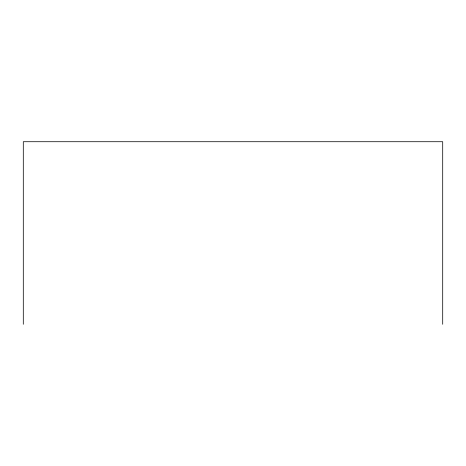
<?xml version="1.0" encoding="UTF-8"?>
<svg xmlns="http://www.w3.org/2000/svg" width="466" height="466" viewBox="0 0 466 466"><rect width="100%" height="100%" fill="white"/><g stroke="black" fill="none" stroke-linecap="round" stroke-linejoin="round"><path stroke-width="0.7" d="M442.7 324.284L442.7 141.716L23.3 141.716L23.3 324.284"/></g></svg>
